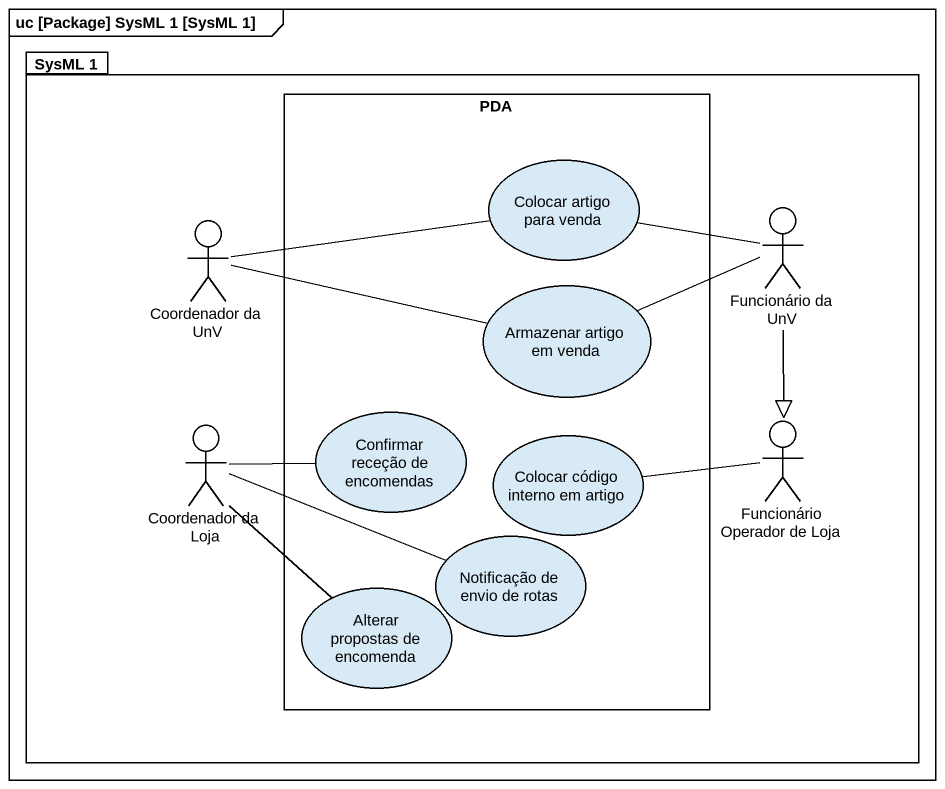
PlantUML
@startuml
mainframe uc [Package] SysML 1 [SysML 1]
package "SysML 1" as SysML_1 {
  rectangle PDA {
    usecase "Colocar artigo para venda" as Colocar_artigo_para_venda
    usecase "Armazenar artigo em venda" as Armazenar_artigo_em_venda
    usecase "Confirmar receção de encomendas" as Confirmar_receção_de
    usecase "Colocar código interno em artigo" as Colocar_código_interno_em
    usecase "Alterar propostas de encomenda" as Alterar_propostas_de
    usecase "Notificação de envio de rotas" as Notificação_de_envio_de
  }
  actor "Coordenador da UnV" as Coordenador_da_UnV
  actor "Funcionário da UnV" as Funcionário_da_UnV
  actor "Coordenador da Loja" as Coordenador_da_Loja
  actor "Funcionário Operador de Loja" as Funcionário_Operador_de_Loja
}
Colocar_artigo_para_venda -right- Funcionário_da_UnV
Coordenador_da_UnV -right- Colocar_artigo_para_venda
Coordenador_da_UnV -right- Armazenar_artigo_em_venda
Funcionário_da_UnV --|> Funcionário_Operador_de_Loja
Armazenar_artigo_em_venda -right- Funcionário_da_UnV
Coordenador_da_Loja -right- Confirmar_receção_de
Coordenador_da_Loja -- Alterar_propostas_de
Coordenador_da_Loja -right- Notificação_de_envio_de
Funcionário_Operador_de_Loja -left- Colocar_código_interno_em
@enduml
